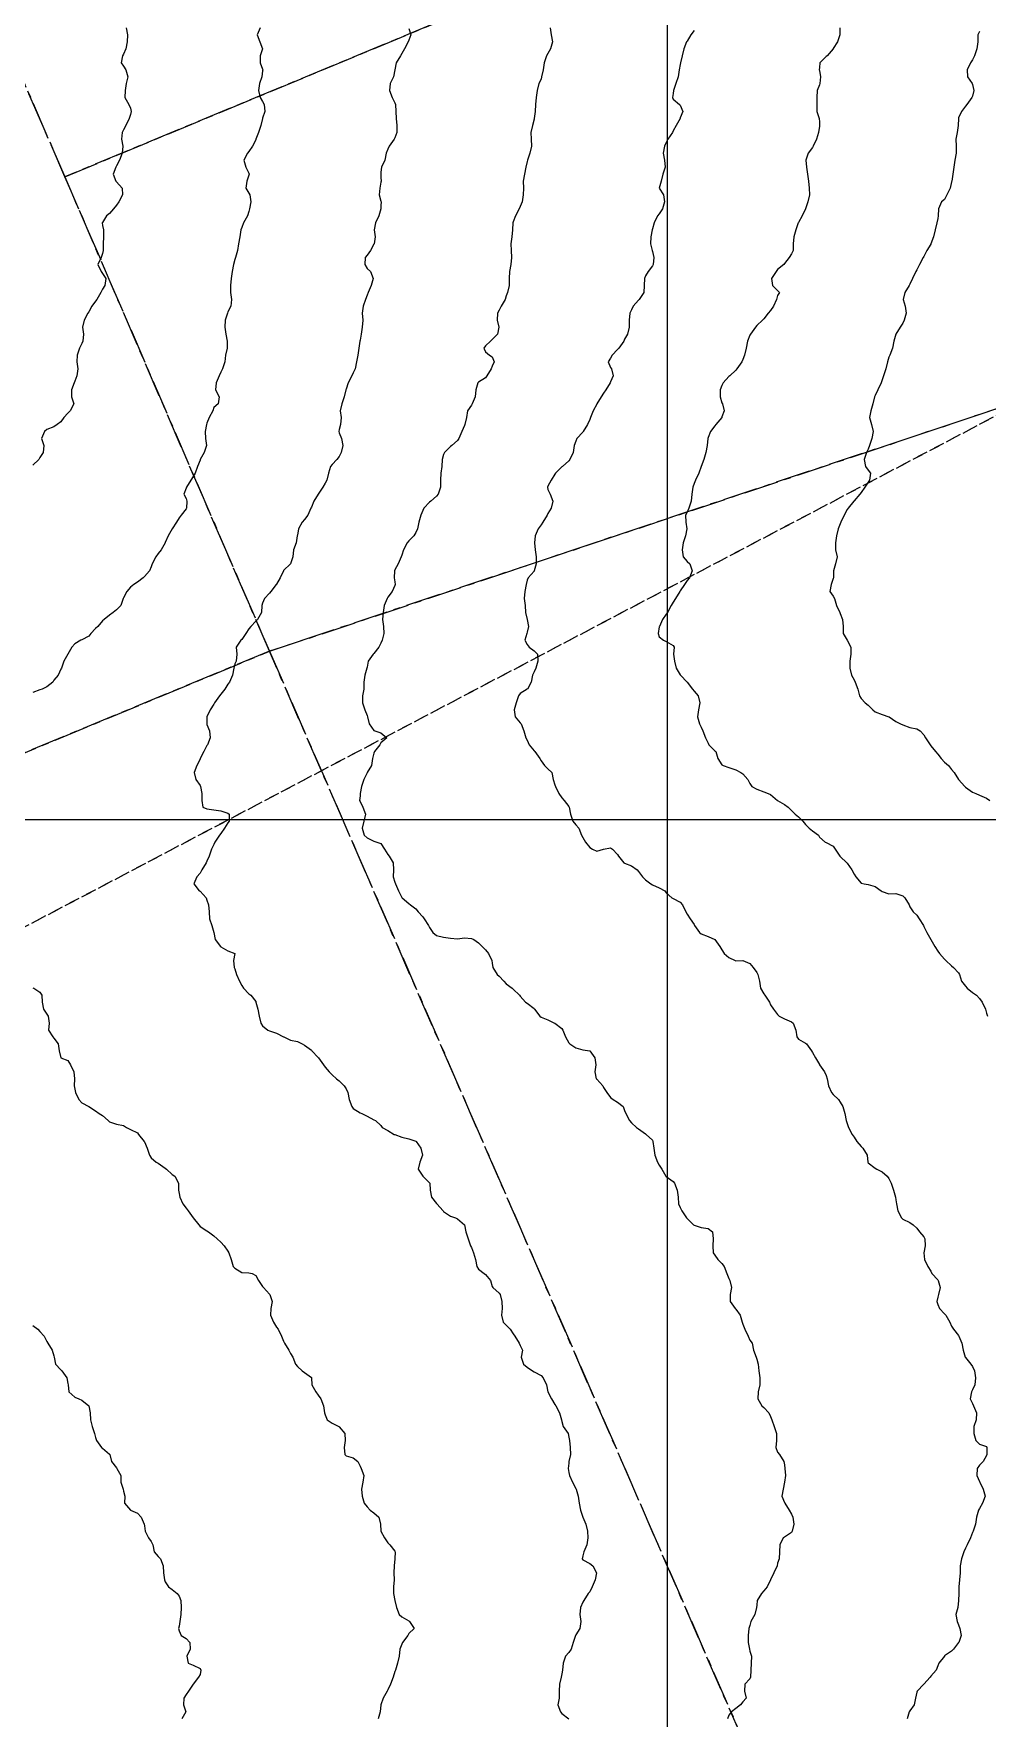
# Model space of a CAD drawing. Header units: centimetres. Extents: x 0 to 642158, y -847 to 649707.
# Drawn here: x 617521.3 to 617589.8, y 621122.8 to 621243.8 of the extents above; entities that cross this region are included whole.
import ezdxf

# ---------------------------------------------------------------- set-up
doc = ezdxf.new("R2010")
doc.units = ezdxf.units.CM
doc.header["$MEASUREMENT"] = 0
doc.linetypes.add('CENTERX2', pattern=[4, 2.5, -0.5, 0.5, -0.5])
doc.linetypes.add('JIS_02_0.7', pattern=[1.35, 0.75, -0.6])
for name, color, linetype, lineweight in [('MEV_grille', 254, 'Continuous', 9), ('WAL_parcellaire agricole', 7, 'JIS_02_0.7', 25), ('WAL_topographie 0.5', 253, 'Continuous', 20)]:
    doc.layers.add(name, color=color, linetype=linetype, lineweight=lineweight)
doc.layers.add('SPW_parcellaire cadastral', color=7, linetype='CENTERX2', lineweight=25, true_color=0xff0542)

# ---------------------------------------------------------------- blocks, each defined once
blk = doc.blocks.new('*U114')
at = {"layer": 'MEV_grille', "transparency": 33554687}
blk.add_lwpolyline([(-1338.46, 0), (1338.46, 0)], dxfattribs=at)
blk = doc.blocks.new('*U115')
at = {"layer": 'MEV_grille', "color": 0, "linetype": 'ByBlock', "lineweight": -2, "transparency": 16777216}
blk.add_blockref('*U114', (0, -1200), dxfattribs=at)
blk = doc.blocks.new('*U112')
at = {"layer": 'MEV_grille', "transparency": 33554687}
blk.add_lwpolyline([(0, 1825.48), (0, -1825.48)], dxfattribs=at)
blk = doc.blocks.new('*U113')
at = {"layer": 'MEV_grille', "color": 0, "linetype": 'ByBlock', "lineweight": -2, "transparency": 16777216}
blk.add_blockref('*U112', (2200, 0), dxfattribs=at)

msp = doc.modelspace()

# ---------------------------------------------------------------- linework, layer by layer
at = {"layer": 'SPW_parcellaire cadastral'}
for points in [[(617523.54, 621233.55), (617500.63, 621286.55), (617653.06, 621358.49), (617709.08, 621310.51), (617523.54, 621233.55)], [(617538.24, 621199.46), (617523.54, 621233.55), (617709.08, 621310.51), (617738.73, 621285.37), (617704.99, 621267.71), (617658.47, 621243.39), (617592.2, 621217.46), (617538.24, 621199.46)], [(617538.24, 621199.46), (617515.45, 621190.01), (617480.31, 621276.78), (617500.63, 621286.55), (617523.54, 621233.55), (617538.24, 621199.46)], [(617538.24, 621199.46), (617592.2, 621217.46), (617645.68, 621116.6), (617635.58, 621112.98), (617621.52, 621109.89), (617595.42, 621102.28), (617581.84, 621099.22), (617538.24, 621199.46)], [(617538.24, 621199.46), (617581.84, 621099.22), (617549.44, 621091.19), (617513.09, 621090.2), (617490.74, 621161.54), (617488.6, 621168.33), (617485.61, 621177.59), (617515.45, 621190.01), (617538.24, 621199.46)]]:
    msp.add_lwpolyline(points, dxfattribs=at)
at = {"layer": 'WAL_parcellaire agricole'}
for points in [[(617452.7, 621276.19), (617459.95, 621280.19), (617462.44, 621283.07), (617467.69, 621283.94), (617481.82, 621292.61), (617621.69, 621350.58), (617672.81, 621373.97), (617679.51, 621377.97), (617686.81, 621384.97), (617708.81, 621366.47), (617770.15, 621309.64), (617747.48, 621299.31), (617700.15, 621274.14), (617499.67, 621168.61), (617489.61, 621165.19), (617452.7, 621276.19)], [(617401.19, 621144.22), (617484.5, 621163.45), (617489.61, 621165.19), (617499.67, 621168.61), (617700.15, 621274.14), (617747.48, 621299.31), (617770.15, 621309.64), (617798.65, 621284.58), (617778.5, 621257.15), (617754.17, 621217.65), (617748.34, 621190.42), (617726.93, 621177.46), (617718.28, 621173.25), (617721.4, 621168.04)]]:
    msp.add_lwpolyline(points, dxfattribs=at)
at = {"layer": 'WAL_topographie 0.5'}
for points in [[(617537.56, 621244.25), (617537.35, 621243.75), (617537.54, 621243.25), (617537.74, 621242.75), (617537.57, 621242.25), (617537.58, 621241.75), (617537.75, 621241.28), (617537.76, 621241.25), (617537.75, 621241.18), (617537.69, 621240.75), (617537.53, 621240.25), (617537.46, 621239.75), (617537.58, 621239.25), (617537.75, 621238.97), (617537.87, 621238.75), (617537.9, 621238.25), (617537.75, 621237.78), (617537.74, 621237.75), (617537.61, 621237.25), (617537.46, 621236.75), (617537.26, 621236.25), (617537.25, 621236.22), (617537.03, 621235.75), (617536.75, 621235.37), (617536.65, 621235.25), (617536.41, 621234.75), (617536.54, 621234.25), (617536.75, 621233.82), (617536.78, 621233.75), (617536.75, 621233.67), (617536.62, 621233.25), (617536.55, 621232.75), (617536.75, 621232.38), (617536.82, 621232.25), (617536.9, 621231.75), (617536.81, 621231.25), (617536.75, 621231.07), (617536.65, 621230.75), (617536.38, 621230.25), (617536.25, 621229.91), (617536.18, 621229.75), (617536.1, 621229.25), (617536.02, 621228.75), (617535.94, 621228.25), (617535.79, 621227.75), (617535.75, 621227.61), (617535.65, 621227.25), (617535.57, 621226.75), (617535.48, 621226.25), (617535.44, 621225.75), (617535.45, 621225.25), (617535.52, 621224.75), (617535.47, 621224.25), (617535.25, 621223.85), (617535.22, 621223.75), (617535.06, 621223.25), (617535.04, 621222.75), (617535.11, 621222.25), (617535.2, 621221.75), (617535.2, 621221.25), (617535.08, 621220.75), (617535.04, 621220.25), (617534.86, 621219.75), (617534.75, 621219.53), (617534.63, 621219.25), (617534.42, 621218.75), (617534.37, 621218.25), (617534.63, 621217.75), (617534.55, 621217.25), (617534.25, 621216.98), (617534.16, 621216.75), (617533.91, 621216.25), (617533.75, 621215.85), (617533.71, 621215.75), (617533.61, 621215.25), (617533.64, 621214.75), (617533.72, 621214.25), (617533.56, 621213.75), (617533.27, 621213.25), (617533.25, 621213.19), (617533.06, 621212.75), (617532.89, 621212.25), (617532.75, 621212.01), (617532.6, 621211.75), (617532.27, 621211.25), (617532.25, 621211.18), (617532.09, 621210.75), (617532.25, 621210.45), (617532.31, 621210.25), (617532.29, 621209.75), (617532.25, 621209.69), (617531.9, 621209.25), (617531.75, 621209.06), (617531.56, 621208.75), (617531.25, 621208.25), (617531.25, 621208.25), (617530.95, 621207.75), (617530.75, 621207.28), (617530.74, 621207.25), (617530.45, 621206.75), (617530.25, 621206.5), (617530.07, 621206.25), (617529.81, 621205.75), (617529.75, 621205.54), (617529.61, 621205.25), (617529.25, 621204.83), (617529.17, 621204.75), (617528.75, 621204.43), (617528.5, 621204.25), (617528.25, 621204.08), (617527.99, 621203.75), (617527.75, 621203.3), (617527.73, 621203.25), (617527.55, 621202.75), (617527.25, 621202.44), (617527.01, 621202.25), (617526.75, 621202.06), (617526.37, 621201.75), (617526.25, 621201.65), (617525.91, 621201.25), (617525.75, 621201.09), (617525.41, 621200.75), (617525.25, 621200.56), (617524.75, 621200.28), (617524.69, 621200.25), (617524.25, 621199.99), (617524.04, 621199.75), (617523.75, 621199.25), (617523.75, 621199.25), (617523.46, 621198.75), (617523.3, 621198.25), (617523.25, 621198.17), (617523.05, 621197.75), (617522.75, 621197.38), (617522.67, 621197.25), (617522.25, 621196.91), (617521.9, 621196.75), (617521.75, 621196.69), (617521.25, 621196.51)], [(617527.95, 621244.25), (617528.03, 621243.75), (617528.02, 621243.25), (617527.93, 621242.75), (617527.75, 621242.37), (617527.68, 621242.25), (617527.59, 621241.75), (617527.75, 621241.5), (617527.93, 621241.25), (617528.06, 621240.75), (617527.94, 621240.25), (617527.87, 621239.75), (617527.84, 621239.25), (617528.13, 621238.75), (617528.25, 621238.48), (617528.31, 621238.25), (617528.25, 621238.03), (617528.17, 621237.75), (617527.92, 621237.25), (617527.75, 621236.93), (617527.65, 621236.75), (617527.61, 621236.25), (617527.7, 621235.75), (617527.65, 621235.25), (617527.46, 621234.75), (617527.25, 621234.35), (617527.2, 621234.25), (617527, 621233.75), (617527.2, 621233.25), (617527.25, 621233.2), (617527.66, 621232.75), (617527.67, 621232.25), (617527.42, 621231.75), (617527.25, 621231.52), (617527.04, 621231.25), (617526.75, 621230.92), (617526.54, 621230.75), (617526.25, 621230.28), (617526.23, 621230.25), (617526.25, 621230.05), (617526.31, 621229.75), (617526.32, 621229.25), (617526.28, 621228.75), (617526.29, 621228.25), (617526.25, 621228.05), (617526.15, 621227.75), (617525.91, 621227.25), (617526.14, 621226.75), (617526.25, 621226.6), (617526.49, 621226.25), (617526.4, 621225.75), (617526.25, 621225.49), (617526.12, 621225.25), (617525.83, 621224.75), (617525.75, 621224.61), (617525.48, 621224.25), (617525.25, 621223.85), (617525.2, 621223.75), (617524.92, 621223.25), (617524.8, 621222.75), (617524.88, 621222.25), (617524.82, 621221.75), (617524.75, 621221.57), (617524.59, 621221.25), (617524.43, 621220.75), (617524.41, 621220.25), (617524.47, 621219.75), (617524.39, 621219.25), (617524.25, 621218.88), (617524.21, 621218.75), (617524.01, 621218.25), (617524.02, 621217.75), (617524.19, 621217.25), (617523.91, 621216.75), (617523.75, 621216.58), (617523.47, 621216.25), (617523.25, 621215.96), (617522.98, 621215.75), (617522.75, 621215.58), (617522.25, 621215.41), (617522.08, 621215.25), (617521.86, 621214.75), (617522.04, 621214.25), (617521.99, 621213.75), (617521.75, 621213.38), (617521.67, 621213.25), (617521.25, 621212.83)], [(617548.25, 621244.21), (617548.39, 621243.75), (617548.25, 621243.38), (617548.21, 621243.25), (617547.94, 621242.75), (617547.75, 621242.41), (617547.65, 621242.25), (617547.34, 621241.75), (617547.25, 621241.25), (617547.25, 621241.25), (617547.14, 621240.75), (617546.91, 621240.25), (617546.87, 621239.75), (617547.06, 621239.25), (617547.25, 621238.86), (617547.29, 621238.75), (617547.33, 621238.25), (617547.34, 621237.75), (617547.39, 621237.25), (617547.39, 621236.75), (617547.25, 621236.36), (617547.21, 621236.25), (617546.84, 621235.75), (617546.75, 621235.53), (617546.63, 621235.25), (617546.52, 621234.75), (617546.29, 621234.25), (617546.25, 621233.88), (617546.24, 621233.75), (617546.25, 621233.5), (617546.26, 621233.25), (617546.25, 621233.18), (617546.18, 621232.75), (617546.13, 621232.25), (617546.25, 621231.81), (617546.26, 621231.75), (617546.25, 621231.5), (617546.24, 621231.25), (617546.09, 621230.75), (617545.87, 621230.25), (617545.76, 621229.75), (617545.84, 621229.25), (617545.77, 621228.75), (617545.75, 621228.72), (617545.49, 621228.25), (617545.25, 621227.93), (617545.12, 621227.75), (617545.08, 621227.25), (617545.25, 621226.97), (617545.51, 621226.75), (617545.7, 621226.25), (617545.54, 621225.75), (617545.34, 621225.25), (617545.25, 621225.06), (617545.14, 621224.75), (617544.97, 621224.25), (617544.89, 621223.75), (617544.95, 621223.25), (617544.91, 621222.75), (617544.83, 621222.25), (617544.75, 621221.81), (617544.74, 621221.75), (617544.67, 621221.25), (617544.59, 621220.75), (617544.49, 621220.25), (617544.39, 621219.75), (617544.25, 621219.48), (617544.15, 621219.25), (617543.9, 621218.75), (617543.75, 621218.3), (617543.73, 621218.25), (617543.6, 621217.75), (617543.44, 621217.25), (617543.33, 621216.75), (617543.38, 621216.25), (617543.34, 621215.75), (617543.25, 621215.39), (617543.22, 621215.25), (617543.25, 621215.17), (617543.41, 621214.75), (617543.52, 621214.25), (617543.39, 621213.75), (617543.25, 621213.45), (617543.08, 621213.25), (617542.75, 621212.89), (617542.63, 621212.75), (617542.49, 621212.25), (617542.37, 621211.75), (617542.25, 621211.55), (617542.08, 621211.25), (617541.75, 621210.75), (617541.75, 621210.75), (617541.43, 621210.25), (617541.25, 621209.82), (617541.22, 621209.75), (617541, 621209.25), (617540.75, 621208.94), (617540.6, 621208.75), (617540.33, 621208.25), (617540.25, 621207.81), (617540.23, 621207.75), (617540.15, 621207.25), (617539.97, 621206.75), (617539.92, 621206.25), (617539.76, 621205.75), (617539.75, 621205.74), (617539.25, 621205.27), (617539.24, 621205.25), (617539, 621204.75), (617538.75, 621204.28), (617538.73, 621204.25), (617538.34, 621203.75), (617538.25, 621203.63), (617537.89, 621203.25), (617537.75, 621202.91), (617537.69, 621202.75), (617537.66, 621202.25), (617537.37, 621201.75), (617537.25, 621201.63), (617536.89, 621201.25), (617536.75, 621201.07), (617536.54, 621200.75), (617536.25, 621200.32), (617536.18, 621200.25), (617535.84, 621199.75), (617535.89, 621199.25), (617535.84, 621198.75), (617535.75, 621198.57), (617535.67, 621198.25), (617535.59, 621197.75), (617535.38, 621197.25), (617535.25, 621197.09), (617535.04, 621196.75), (617534.75, 621196.37), (617534.66, 621196.25), (617534.3, 621195.75), (617534.25, 621195.66), (617533.97, 621195.25), (617533.75, 621194.75), (617533.75, 621194.75), (617533.74, 621194.25), (617533.75, 621194.21), (617533.93, 621193.75), (617533.98, 621193.25), (617533.79, 621192.75), (617533.75, 621192.7), (617533.52, 621192.25), (617533.26, 621191.75), (617533.25, 621191.72), (617533.02, 621191.25), (617532.82, 621190.75), (617532.95, 621190.25), (617533.25, 621189.83), (617533.28, 621189.75), (617533.38, 621189.25), (617533.38, 621188.75), (617533.45, 621188.25), (617533.75, 621188.13), (617534.25, 621188.07), (617534.75, 621188.01), (617535.25, 621187.83), (617535.35, 621187.75), (617535.35, 621187.25), (617535.25, 621187.13), (617535, 621186.75), (617534.75, 621186.37), (617534.65, 621186.25), (617534.31, 621185.75), (617534.25, 621185.58), (617534.07, 621185.25), (617533.91, 621184.75), (617533.75, 621184.37), (617533.7, 621184.25), (617533.39, 621183.75), (617533.25, 621183.53), (617533.02, 621183.25), (617532.8, 621182.75), (617533.19, 621182.25), (617533.25, 621182.22), (617533.69, 621181.75), (617533.75, 621181.58), (617533.86, 621181.25), (617533.91, 621180.75), (617533.92, 621180.25), (617534.1, 621179.75), (617534.25, 621179.25), (617534.25, 621179.25), (617534.33, 621178.75), (617534.72, 621178.25), (617534.75, 621178.22), (617535.25, 621177.95), (617535.75, 621177.75), (617535.75, 621177.75), (617535.75, 621177.75), (617535.65, 621177.25), (617535.71, 621176.75), (617535.75, 621176.65), (617535.88, 621176.25), (617536.08, 621175.75), (617536.25, 621175.44), (617536.38, 621175.25), (617536.75, 621174.85), (617536.9, 621174.75), (617537.25, 621174.29), (617537.26, 621174.25), (617537.41, 621173.75), (617537.49, 621173.25), (617537.61, 621172.75), (617537.75, 621172.56), (617538.13, 621172.25), (617538.25, 621172.19), (617538.75, 621172.02), (617539.25, 621171.76), (617539.28, 621171.75), (617539.75, 621171.52), (617540.25, 621171.43), (617540.6, 621171.25), (617540.75, 621171.16), (617541.25, 621170.79), (617541.29, 621170.75), (617541.75, 621170.27), (617541.77, 621170.25), (617542.12, 621169.75), (617542.25, 621169.58), (617542.53, 621169.25), (617542.75, 621169.02), (617543.06, 621168.75), (617543.25, 621168.59), (617543.6, 621168.25), (617543.75, 621168.02), (617543.87, 621167.75), (617543.97, 621167.25), (617544.15, 621166.75), (617544.25, 621166.62), (617544.75, 621166.3), (617544.87, 621166.25), (617545.25, 621166.06), (617545.75, 621165.8), (617545.86, 621165.75), (617546.25, 621165.4), (617546.34, 621165.25), (617546.75, 621165.02), (617547.19, 621164.75), (617547.25, 621164.73), (617547.75, 621164.54), (617548.25, 621164.43), (617548.75, 621164.27), (617548.77, 621164.25), (617549.11, 621163.75), (617549.23, 621163.25), (617549.04, 621162.75), (617548.92, 621162.25), (617549.25, 621161.75), (617549.25, 621161.75), (617549.75, 621161.28), (617549.77, 621161.25), (617549.79, 621160.75), (617549.88, 621160.25), (617550.25, 621159.78), (617550.27, 621159.75), (617550.71, 621159.25), (617550.75, 621159.21), (617551.25, 621158.88), (617551.61, 621158.75), (617551.75, 621158.69), (617552.25, 621158.25), (617552.25, 621158.25), (617552.36, 621157.75), (617552.51, 621157.25), (617552.69, 621156.75), (617552.75, 621156.62), (617552.9, 621156.25), (617553.05, 621155.75), (617553.14, 621155.25), (617553.25, 621155.07), (617553.67, 621154.75), (617553.75, 621154.69), (617554.13, 621154.25), (617554.25, 621153.83), (617554.28, 621153.75), (617554.75, 621153.34), (617554.81, 621153.25), (617554.94, 621152.75), (617554.95, 621152.25), (617554.92, 621151.75), (617555.04, 621151.25), (617555.25, 621151.04), (617555.54, 621150.75), (617555.75, 621150.42), (617555.87, 621150.25), (617556.19, 621149.75), (617556.25, 621149.58), (617556.43, 621149.25), (617556.33, 621148.75), (617556.49, 621148.25), (617556.75, 621148.02), (617557.15, 621147.75), (617557.25, 621147.69), (617557.75, 621147.42), (617557.91, 621147.25), (617558.15, 621146.75), (617558.25, 621146.25), (617558.25, 621146.25), (617558.51, 621145.75), (617558.75, 621145.35), (617558.81, 621145.25), (617559.08, 621144.75), (617559.23, 621144.25), (617559.25, 621144.12), (617559.34, 621143.75), (617559.69, 621143.25), (617559.75, 621143), (617559.79, 621142.75), (617559.84, 621142.25), (617559.86, 621141.75), (617559.76, 621141.25), (617559.75, 621141.12), (617559.71, 621140.75), (617559.75, 621140.45), (617559.79, 621140.25), (617560.01, 621139.75), (617560.25, 621139.31), (617560.28, 621139.25), (617560.43, 621138.75), (617560.48, 621138.25), (617560.58, 621137.75), (617560.75, 621137.25), (617560.75, 621137.25), (617560.96, 621136.75), (617561.1, 621136.25), (617561.12, 621135.75), (617561.05, 621135.25), (617560.82, 621134.75), (617560.75, 621134.46), (617560.7, 621134.25), (617560.75, 621134.18), (617561.25, 621133.92), (617561.47, 621133.75), (617561.74, 621133.25), (617561.65, 621132.75), (617561.42, 621132.25), (617561.25, 621131.89), (617561.13, 621131.75), (617560.82, 621131.25), (617560.75, 621131.13), (617560.59, 621130.75), (617560.54, 621130.25), (617560.62, 621129.75), (617560.54, 621129.25), (617560.25, 621128.78), (617560.24, 621128.75), (617560.07, 621128.25), (617559.92, 621127.75), (617559.75, 621127.52), (617559.52, 621127.25), (617559.35, 621126.75), (617559.29, 621126.25), (617559.25, 621125.98), (617559.2, 621125.75), (617559.08, 621125.25), (617559.06, 621124.75), (617559.06, 621124.25), (617558.97, 621123.75), (617559.14, 621123.25), (617559.25, 621123.14), (617559.75, 621122.75)], [(617558.4, 621244.25), (617558.49, 621243.75), (617558.58, 621243.25), (617558.44, 621242.75), (617558.25, 621242.41), (617558.15, 621242.25), (617557.98, 621241.75), (617557.9, 621241.25), (617557.79, 621240.75), (617557.75, 621240.57), (617557.6, 621240.25), (617557.48, 621239.75), (617557.4, 621239.25), (617557.35, 621238.75), (617557.33, 621238.25), (617557.26, 621237.75), (617557.25, 621237.7), (617557.15, 621237.25), (617557.03, 621236.75), (617557.04, 621236.25), (617557.07, 621235.75), (617556.95, 621235.25), (617556.77, 621234.75), (617556.75, 621234.66), (617556.65, 621234.25), (617556.56, 621233.75), (617556.46, 621233.25), (617556.48, 621232.75), (617556.47, 621232.25), (617556.39, 621231.75), (617556.25, 621231.43), (617556.19, 621231.25), (617555.92, 621230.75), (617555.75, 621230.31), (617555.73, 621230.25), (617555.7, 621229.75), (617555.66, 621229.25), (617555.59, 621228.75), (617555.61, 621228.25), (617555.64, 621227.75), (617555.59, 621227.25), (617555.49, 621226.75), (617555.47, 621226.25), (617555.46, 621225.75), (617555.35, 621225.25), (617555.25, 621225.01), (617555.17, 621224.75), (617554.89, 621224.25), (617554.75, 621223.98), (617554.63, 621223.75), (617554.6, 621223.25), (617554.71, 621222.75), (617554.63, 621222.25), (617554.25, 621221.86), (617554.13, 621221.75), (617553.75, 621221.41), (617553.64, 621221.25), (617553.75, 621220.99), (617554.06, 621220.75), (617554.25, 621220.61), (617554.39, 621220.25), (617554.25, 621219.95), (617554.18, 621219.75), (617553.85, 621219.25), (617553.75, 621219.11), (617553.25, 621218.79), (617553.21, 621218.75), (617553.07, 621218.25), (617553.03, 621217.75), (617552.81, 621217.25), (617552.75, 621217.15), (617552.48, 621216.75), (617552.39, 621216.25), (617552.28, 621215.75), (617552.25, 621215.69), (617552.07, 621215.25), (617551.85, 621214.75), (617551.75, 621214.61), (617551.35, 621214.25), (617551.25, 621214.17), (617550.82, 621213.75), (617550.75, 621213.6), (617550.64, 621213.25), (617550.62, 621212.75), (617550.56, 621212.25), (617550.53, 621211.75), (617550.54, 621211.25), (617550.36, 621210.75), (617550.25, 621210.61), (617549.84, 621210.25), (617549.75, 621210.17), (617549.32, 621209.75), (617549.25, 621209.59), (617549.12, 621209.25), (617548.96, 621208.75), (617548.88, 621208.25), (617548.75, 621208), (617548.61, 621207.75), (617548.25, 621207.41), (617548.14, 621207.25), (617547.86, 621206.75), (617547.75, 621206.38), (617547.7, 621206.25), (617547.49, 621205.75), (617547.25, 621205.31), (617547.22, 621205.25), (617547.2, 621204.75), (617547.25, 621204.45), (617547.28, 621204.25), (617547.25, 621204.19), (617547.06, 621203.75), (617546.75, 621203.34), (617546.7, 621203.25), (617546.47, 621202.75), (617546.4, 621202.25), (617546.37, 621201.75), (617546.43, 621201.25), (617546.46, 621200.75), (617546.33, 621200.25), (617546.25, 621200.04), (617546.1, 621199.75), (617545.75, 621199.3), (617545.69, 621199.25), (617545.33, 621198.75), (617545.25, 621198.32), (617545.24, 621198.25), (617545.1, 621197.75), (617545.03, 621197.25), (617545.01, 621196.75), (617544.93, 621196.25), (617544.93, 621195.75), (617545.1, 621195.25), (617545.25, 621194.85), (617545.29, 621194.75), (617545.4, 621194.25), (617545.75, 621193.77), (617545.81, 621193.75), (617546.25, 621193.6), (617546.68, 621193.25), (617546.25, 621192.88), (617546.16, 621192.75), (617545.78, 621192.25), (617545.75, 621192.15), (617545.64, 621191.75), (617545.56, 621191.25), (617545.27, 621190.75), (617545.25, 621190.72), (617545.01, 621190.25), (617544.85, 621189.75), (617544.76, 621189.25), (617544.75, 621189.08), (617544.72, 621188.75), (617544.75, 621188.67), (617544.94, 621188.25), (617545.14, 621187.75), (617545.03, 621187.25), (617544.9, 621186.75), (617545.05, 621186.25), (617545.25, 621186.06), (617545.75, 621185.83), (617545.96, 621185.75), (617546.25, 621185.64), (617546.51, 621185.25), (617546.75, 621184.85), (617546.83, 621184.75), (617547.12, 621184.25), (617547.15, 621183.75), (617547.13, 621183.25), (617547.25, 621182.88), (617547.3, 621182.75), (617547.51, 621182.25), (617547.75, 621181.78), (617547.77, 621181.75), (617548.25, 621181.33), (617548.37, 621181.25), (617548.75, 621180.95), (617548.93, 621180.75), (617549.25, 621180.38), (617549.36, 621180.25), (617549.66, 621179.75), (617549.75, 621179.61), (617549.97, 621179.25), (617550.25, 621179.05), (617550.75, 621178.91), (617551.25, 621178.84), (617551.75, 621178.81), (617552.25, 621178.87), (617552.75, 621178.83), (617552.92, 621178.75), (617553.25, 621178.52), (617553.52, 621178.25), (617553.75, 621178.02), (617553.98, 621177.75), (617554.22, 621177.25), (617554.25, 621177.05), (617554.3, 621176.75), (617554.59, 621176.25), (617554.75, 621176.12), (617555.08, 621175.75), (617555.25, 621175.56), (617555.67, 621175.25), (617555.75, 621175.19), (617556.21, 621174.75), (617556.25, 621174.69), (617556.64, 621174.25), (617556.75, 621174.19), (617557.25, 621173.79), (617557.29, 621173.75), (617557.66, 621173.25), (617557.75, 621173.18), (617558.25, 621172.98), (617558.72, 621172.75), (617558.75, 621172.73), (617559.25, 621172.37), (617559.32, 621172.25), (617559.52, 621171.75), (617559.75, 621171.34), (617559.81, 621171.25), (617560.25, 621170.96), (617560.75, 621170.82), (617561.25, 621170.75), (617561.25, 621170.75), (617561.61, 621170.25), (617561.69, 621169.75), (617561.62, 621169.25), (617561.71, 621168.75), (617561.75, 621168.71), (617562.18, 621168.25), (617562.25, 621168.12), (617562.48, 621167.75), (617562.75, 621167.4), (617562.93, 621167.25), (617563.25, 621167.07), (617563.65, 621166.75), (617563.75, 621166.47), (617563.84, 621166.25), (617564.11, 621165.75), (617564.25, 621165.57), (617564.6, 621165.25), (617564.75, 621165.16), (617565.25, 621164.78), (617565.3, 621164.75), (617565.75, 621164.33), (617565.78, 621164.25), (617565.85, 621163.75), (617565.93, 621163.25), (617566.12, 621162.75), (617566.25, 621162.53), (617566.43, 621162.25), (617566.73, 621161.75), (617566.75, 621161.72), (617567.25, 621161.36), (617567.35, 621161.25), (617567.54, 621160.75), (617567.6, 621160.25), (617567.62, 621159.75), (617567.75, 621159.49), (617567.86, 621159.25), (617568.21, 621158.75), (617568.25, 621158.7), (617568.71, 621158.25), (617568.75, 621158.23), (617569.25, 621158.06), (617569.75, 621157.99), (617570.07, 621157.75), (617570.12, 621157.25), (617570.09, 621156.75), (617570.13, 621156.25), (617570.25, 621156.06), (617570.46, 621155.75), (617570.75, 621155.47), (617570.92, 621155.25), (617571.11, 621154.75), (617571.25, 621154.39), (617571.31, 621154.25), (617571.43, 621153.75), (617571.35, 621153.25), (617571.33, 621152.75), (617571.71, 621152.25), (617571.75, 621152.2), (617572.05, 621151.75), (617572.2, 621151.25), (617572.25, 621151.12), (617572.4, 621150.75), (617572.64, 621150.25), (617572.75, 621149.97), (617572.91, 621149.75), (617573.01, 621149.25), (617573.2, 621148.75), (617573.25, 621148.6), (617573.36, 621148.25), (617573.41, 621147.75), (617573.47, 621147.25), (617573.47, 621146.75), (617573.35, 621146.25), (617573.34, 621145.75), (617573.62, 621145.25), (617573.75, 621145.13), (617574.13, 621144.75), (617574.25, 621144.48), (617574.33, 621144.25), (617574.51, 621143.75), (617574.68, 621143.25), (617574.67, 621142.75), (617574.63, 621142.25), (617574.75, 621141.92), (617574.89, 621141.75), (617575.2, 621141.25), (617575.25, 621141), (617575.28, 621140.75), (617575.31, 621140.25), (617575.25, 621139.75), (617575.25, 621139.75), (617575.14, 621139.25), (617575.06, 621138.75), (617575.25, 621138.29), (617575.27, 621138.25), (617575.59, 621137.75), (617575.75, 621137.47), (617575.84, 621137.25), (617575.92, 621136.75), (617575.8, 621136.25), (617575.75, 621136.14), (617575.25, 621135.82), (617575.15, 621135.75), (617574.9, 621135.25), (617574.89, 621134.75), (617574.87, 621134.25), (617574.75, 621133.95), (617574.71, 621133.75), (617574.48, 621133.25), (617574.25, 621132.75), (617574.25, 621132.75), (617574, 621132.25), (617573.75, 621131.96), (617573.58, 621131.75), (617573.29, 621131.25), (617573.25, 621130.92), (617573.23, 621130.75), (617573.12, 621130.25), (617572.83, 621129.75), (617572.75, 621129.46), (617572.69, 621129.25), (617572.64, 621128.75), (617572.63, 621128.25), (617572.72, 621127.75), (617572.75, 621127.62), (617572.88, 621127.25), (617572.84, 621126.75), (617572.82, 621126.25), (617572.79, 621125.75), (617572.75, 621125.63), (617572.39, 621125.25), (617572.38, 621124.75), (617572.48, 621124.25), (617572.25, 621123.98), (617572.09, 621123.75), (617571.75, 621123.49), (617571.43, 621123.25), (617571.25, 621123.02), (617571.14, 621122.75)], [(617579.22, 621244.25), (617579.23, 621243.75), (617579.05, 621243.25), (617578.75, 621242.77), (617578.74, 621242.75), (617578.31, 621242.25), (617578.25, 621242.19), (617577.78, 621241.75), (617577.75, 621241.42), (617577.74, 621241.25), (617577.75, 621241.19), (617577.84, 621240.75), (617577.78, 621240.25), (617577.75, 621240.17), (617577.6, 621239.75), (617577.57, 621239.25), (617577.56, 621238.75), (617577.57, 621238.25), (617577.73, 621237.75), (617577.75, 621237.5), (617577.76, 621237.25), (617577.75, 621237.19), (617577.69, 621236.75), (617577.55, 621236.25), (617577.3, 621235.75), (617577.25, 621235.66), (617576.94, 621235.25), (617576.77, 621234.75), (617576.82, 621234.25), (617576.9, 621233.75), (617576.97, 621233.25), (617577.02, 621232.75), (617577.03, 621232.25), (617576.93, 621231.75), (617576.75, 621231.25), (617576.75, 621231.25), (617576.52, 621230.75), (617576.25, 621230.28), (617576.23, 621230.25), (617576.05, 621229.75), (617575.92, 621229.25), (617575.87, 621228.75), (617575.87, 621228.25), (617575.75, 621228.03), (617575.59, 621227.75), (617575.25, 621227.32), (617575.2, 621227.25), (617574.75, 621226.9), (617574.64, 621226.75), (617574.3, 621226.25), (617574.38, 621225.75), (617574.75, 621225.38), (617574.89, 621225.25), (617574.75, 621225.02), (617574.68, 621224.75), (617574.45, 621224.25), (617574.25, 621223.94), (617574.07, 621223.75), (617573.75, 621223.36), (617573.66, 621223.25), (617573.25, 621222.87), (617573.17, 621222.75), (617572.79, 621222.25), (617572.75, 621222.17), (617572.59, 621221.75), (617572.5, 621221.25), (617572.38, 621220.75), (617572.25, 621220.42), (617572.17, 621220.25), (617571.82, 621219.75), (617571.75, 621219.66), (617571.31, 621219.25), (617571.25, 621219.2), (617570.84, 621218.75), (617570.75, 621218.57), (617570.63, 621218.25), (617570.63, 621217.75), (617570.75, 621217.32), (617570.8, 621217.25), (617570.92, 621216.75), (617570.75, 621216.3), (617570.73, 621216.25), (617570.32, 621215.75), (617570.25, 621215.66), (617569.92, 621215.25), (617569.75, 621214.83), (617569.73, 621214.75), (617569.68, 621214.25), (617569.59, 621213.75), (617569.45, 621213.25), (617569.25, 621212.75), (617569.25, 621212.75), (617569.08, 621212.25), (617568.86, 621211.75), (617568.75, 621211.51), (617568.65, 621211.25), (617568.58, 621210.75), (617568.54, 621210.25), (617568.38, 621209.75), (617568.25, 621209.45), (617568.14, 621209.25), (617568.16, 621208.75), (617568.22, 621208.25), (617568.13, 621207.75), (617567.97, 621207.25), (617567.89, 621206.75), (617567.96, 621206.25), (617568.25, 621205.92), (617568.44, 621205.75), (617568.62, 621205.25), (617568.41, 621204.75), (617568.25, 621204.54), (617568.05, 621204.25), (617567.75, 621203.8), (617567.72, 621203.75), (617567.41, 621203.25), (617567.25, 621202.98), (617567.1, 621202.75), (617566.83, 621202.25), (617566.75, 621202.14), (617566.49, 621201.75), (617566.26, 621201.25), (617566.25, 621201.21), (617566.16, 621200.75), (617566.25, 621200.5), (617566.56, 621200.25), (617566.75, 621200.16), (617567.25, 621199.88), (617567.31, 621199.75), (617567.27, 621199.25), (617567.34, 621198.75), (617567.46, 621198.25), (617567.75, 621197.77), (617567.77, 621197.75), (617568.25, 621197.25), (617568.25, 621197.25), (617568.64, 621196.75), (617568.75, 621196.6), (617569.03, 621196.25), (617569.17, 621195.75), (617569.07, 621195.25), (617569, 621194.75), (617569.13, 621194.25), (617569.25, 621194.02), (617569.37, 621193.75), (617569.58, 621193.25), (617569.75, 621192.86), (617569.81, 621192.75), (617570.25, 621192.31), (617570.31, 621192.25), (617570.46, 621191.75), (617570.75, 621191.31), (617570.84, 621191.25), (617571.25, 621191.1), (617571.75, 621190.95), (617572.11, 621190.75), (617572.25, 621190.65), (617572.6, 621190.25), (617572.75, 621189.96), (617572.9, 621189.75), (617573.25, 621189.56), (617573.75, 621189.36), (617574.07, 621189.25), (617574.25, 621189.16), (617574.73, 621188.75), (617574.75, 621188.73), (617575.25, 621188.45), (617575.5, 621188.25), (617575.75, 621188.02), (617576.02, 621187.75), (617576.25, 621187.57), (617576.56, 621187.25), (617576.75, 621187.01), (617577.02, 621186.75), (617577.25, 621186.57), (617577.68, 621186.25), (617577.75, 621186.11), (617578.17, 621185.75), (617578.25, 621185.72), (617578.75, 621185.47), (617578.89, 621185.25), (617579.22, 621184.75), (617579.25, 621184.72), (617579.73, 621184.25), (617579.75, 621184.23), (617580.09, 621183.75), (617580.25, 621183.45), (617580.36, 621183.25), (617580.75, 621182.81), (617580.97, 621182.75), (617581.25, 621182.7), (617581.75, 621182.57), (617582.19, 621182.25), (617582.25, 621182.21), (617582.75, 621182.04), (617583.25, 621182.07), (617583.75, 621181.89), (617583.9, 621181.75), (617584.19, 621181.25), (617584.25, 621181.1), (617584.48, 621180.75), (617584.75, 621180.51), (617584.93, 621180.25), (617585.22, 621179.75), (617585.25, 621179.68), (617585.46, 621179.25), (617585.75, 621178.75), (617585.75, 621178.75), (617586.04, 621178.25), (617586.25, 621177.91), (617586.37, 621177.75), (617586.75, 621177.34), (617586.83, 621177.25), (617587.25, 621176.86), (617587.39, 621176.75), (617587.75, 621176.36), (617587.82, 621176.25), (617587.97, 621175.75), (617588.25, 621175.39), (617588.37, 621175.25), (617588.75, 621174.94), (617589.03, 621174.75), (617589.25, 621174.52), (617589.44, 621174.25), (617589.68, 621173.75), (617589.75, 621173.47), (617589.83, 621173.25)], [(617568.75, 621244.08), (617568.52, 621243.75), (617568.25, 621243.31), (617568.21, 621243.25), (617568, 621242.75), (617567.9, 621242.25), (617567.78, 621241.75), (617567.75, 621241.62), (617567.67, 621241.25), (617567.6, 621240.75), (617567.44, 621240.25), (617567.28, 621239.75), (617567.25, 621239.55), (617567.19, 621239.25), (617567.25, 621239.14), (617567.71, 621238.75), (617567.75, 621238.71), (617567.93, 621238.25), (617567.75, 621237.79), (617567.74, 621237.75), (617567.45, 621237.25), (617567.25, 621236.87), (617567.19, 621236.75), (617566.87, 621236.25), (617566.75, 621236.03), (617566.63, 621235.75), (617566.53, 621235.25), (617566.63, 621234.75), (617566.67, 621234.25), (617566.51, 621233.75), (617566.38, 621233.25), (617566.25, 621232.75), (617566.54, 621232.25), (617566.63, 621231.75), (617566.48, 621231.25), (617566.25, 621230.9), (617566.13, 621230.75), (617565.88, 621230.25), (617565.75, 621229.82), (617565.73, 621229.75), (617565.63, 621229.25), (617565.62, 621228.75), (617565.74, 621228.25), (617565.75, 621228.19), (617565.85, 621227.75), (617565.81, 621227.25), (617565.75, 621227.15), (617565.46, 621226.75), (617565.25, 621226.45), (617565.19, 621226.25), (617565.17, 621225.75), (617565.14, 621225.25), (617564.8, 621224.75), (617564.75, 621224.69), (617564.36, 621224.25), (617564.25, 621224), (617564.13, 621223.75), (617564.09, 621223.25), (617564.08, 621222.75), (617563.96, 621222.25), (617563.75, 621221.88), (617563.69, 621221.75), (617563.33, 621221.25), (617563.25, 621221.15), (617562.87, 621220.75), (617562.75, 621220.52), (617562.57, 621220.25), (617562.75, 621219.85), (617562.81, 621219.75), (617562.94, 621219.25), (617562.75, 621218.83), (617562.71, 621218.75), (617562.41, 621218.25), (617562.25, 621218), (617562.08, 621217.75), (617561.76, 621217.25), (617561.75, 621217.23), (617561.49, 621216.75), (617561.3, 621216.25), (617561.25, 621216.12), (617561.08, 621215.75), (617560.77, 621215.25), (617560.75, 621215.2), (617560.33, 621214.75), (617560.25, 621214.57), (617560.14, 621214.25), (617560.07, 621213.75), (617559.83, 621213.25), (617559.75, 621213.14), (617559.29, 621212.75), (617559.25, 621212.72), (617558.8, 621212.25), (617558.75, 621212.18), (617558.47, 621211.75), (617558.25, 621211.32), (617558.22, 621211.25), (617558.25, 621211.08), (617558.41, 621210.75), (617558.6, 621210.25), (617558.49, 621209.75), (617558.25, 621209.36), (617558.19, 621209.25), (617557.87, 621208.75), (617557.75, 621208.54), (617557.54, 621208.25), (617557.34, 621207.75), (617557.28, 621207.25), (617557.34, 621206.75), (617557.41, 621206.25), (617557.41, 621205.75), (617557.26, 621205.25), (617557.25, 621205.23), (617556.82, 621204.75), (617556.75, 621204.57), (617556.68, 621204.25), (617556.59, 621203.75), (617556.54, 621203.25), (617556.6, 621202.75), (617556.64, 621202.25), (617556.75, 621201.75), (617556.75, 621201.75), (617556.86, 621201.25), (617556.75, 621200.84), (617556.72, 621200.75), (617556.58, 621200.25), (617556.75, 621199.95), (617556.9, 621199.75), (617557.25, 621199.49), (617557.49, 621199.25), (617557.52, 621198.75), (617557.37, 621198.25), (617557.25, 621197.98), (617557.15, 621197.75), (617557.04, 621197.25), (617556.78, 621196.75), (617556.75, 621196.73), (617556.25, 621196.43), (617556.14, 621196.25), (617555.97, 621195.75), (617555.83, 621195.25), (617555.89, 621194.75), (617556.25, 621194.33), (617556.33, 621194.25), (617556.52, 621193.75), (617556.66, 621193.25), (617556.75, 621193.08), (617556.91, 621192.75), (617557.25, 621192.31), (617557.31, 621192.25), (617557.67, 621191.75), (617557.75, 621191.6), (617558, 621191.25), (617558.25, 621191.02), (617558.53, 621190.75), (617558.62, 621190.25), (617558.75, 621189.86), (617558.78, 621189.75), (617559.02, 621189.25), (617559.25, 621188.94), (617559.42, 621188.75), (617559.75, 621188.31), (617559.77, 621188.25), (617559.87, 621187.75), (617560.04, 621187.25), (617560.25, 621186.99), (617560.46, 621186.75), (617560.65, 621186.25), (617560.75, 621186.08), (617560.95, 621185.75), (617561.25, 621185.36), (617561.44, 621185.25), (617561.75, 621185.1), (617562.25, 621185.25), (617562.25, 621185.25), (617562.75, 621185.34), (617562.89, 621185.25), (617563.25, 621184.85), (617563.31, 621184.75), (617563.71, 621184.25), (617563.75, 621184.23), (617564.25, 621184.05), (617564.66, 621183.75), (617564.75, 621183.64), (617565.05, 621183.25), (617565.25, 621183.04), (617565.65, 621182.75), (617565.75, 621182.68), (617566.25, 621182.46), (617566.64, 621182.25), (617566.75, 621182.1), (617567.16, 621181.75), (617567.25, 621181.71), (617567.75, 621181.44), (617567.91, 621181.25), (617568.16, 621180.75), (617568.25, 621180.57), (617568.46, 621180.25), (617568.75, 621179.83), (617568.79, 621179.75), (617569.14, 621179.25), (617569.25, 621179.17), (617569.75, 621178.98), (617570.25, 621178.75), (617570.25, 621178.75), (617570.61, 621178.25), (617570.75, 621178.01), (617570.92, 621177.75), (617571.25, 621177.46), (617571.69, 621177.25), (617571.75, 621177.23), (617572.25, 621177.25), (617572.25, 621177.25), (617572.25, 621177.25), (617572.75, 621177.03), (617572.99, 621176.75), (617573.25, 621176.39), (617573.32, 621176.25), (617573.45, 621175.75), (617573.53, 621175.25), (617573.75, 621174.85), (617573.82, 621174.75), (617574.16, 621174.25), (617574.25, 621174.06), (617574.45, 621173.75), (617574.75, 621173.36), (617574.86, 621173.25), (617575.25, 621173.06), (617575.75, 621172.83), (617575.87, 621172.75), (617576.05, 621172.25), (617576.12, 621171.75), (617576.25, 621171.59), (617576.75, 621171.3), (617576.82, 621171.25), (617577.18, 621170.75), (617577.25, 621170.63), (617577.47, 621170.25), (617577.75, 621169.78), (617577.77, 621169.75), (617578.11, 621169.25), (617578.25, 621168.98), (617578.32, 621168.75), (617578.4, 621168.25), (617578.63, 621167.75), (617578.75, 621167.62), (617579.12, 621167.25), (617579.25, 621167.07), (617579.43, 621166.75), (617579.58, 621166.25), (617579.67, 621165.75), (617579.75, 621165.53), (617579.84, 621165.25), (617580.1, 621164.75), (617580.25, 621164.55), (617580.44, 621164.25), (617580.75, 621163.88), (617580.88, 621163.75), (617581.18, 621163.25), (617581.23, 621162.75), (617581.25, 621162.71), (617581.75, 621162.33), (617581.87, 621162.25), (617582.25, 621162.07), (617582.62, 621161.75), (617582.75, 621161.58), (617582.92, 621161.25), (617583.08, 621160.75), (617583.22, 621160.25), (617583.25, 621160.05), (617583.29, 621159.75), (617583.39, 621159.25), (617583.64, 621158.75), (617583.75, 621158.66), (617584.25, 621158.42), (617584.5, 621158.25), (617584.75, 621158), (617584.94, 621157.75), (617585.25, 621157.38), (617585.33, 621157.25), (617585.36, 621156.75), (617585.25, 621156.25), (617585.3, 621155.75), (617585.55, 621155.25), (617585.75, 621154.92), (617585.84, 621154.75), (617586.25, 621154.3), (617586.29, 621154.25), (617586.44, 621153.75), (617586.3, 621153.25), (617586.25, 621153.06), (617586.19, 621152.75), (617586.25, 621152.52), (617586.37, 621152.25), (617586.75, 621151.85), (617586.83, 621151.75), (617587.12, 621151.25), (617587.25, 621150.96), (617587.39, 621150.75), (617587.75, 621150.31), (617587.78, 621150.25), (617587.98, 621149.75), (617588.07, 621149.25), (617588.23, 621148.75), (617588.25, 621148.73), (617588.64, 621148.25), (617588.75, 621148.08), (617588.89, 621147.75), (617588.97, 621147.25), (617588.91, 621146.75), (617588.75, 621146.39), (617588.67, 621146.25), (617588.58, 621145.75), (617588.75, 621145.41), (617588.83, 621145.25), (617589.05, 621144.75), (617589.01, 621144.25), (617588.85, 621143.75), (617588.84, 621143.25), (617588.99, 621142.75), (617589.25, 621142.48), (617589.75, 621142.32), (617589.79, 621142.25), (617589.78, 621141.75), (617589.75, 621141.67), (617589.51, 621141.25), (617589.25, 621140.97), (617589.08, 621140.75), (617589.07, 621140.25), (617589.25, 621139.8), (617589.28, 621139.75), (617589.52, 621139.25), (617589.67, 621138.75), (617589.47, 621138.25), (617589.25, 621137.88), (617589.19, 621137.75), (617589.04, 621137.25), (617588.97, 621136.75), (617588.8, 621136.25), (617588.75, 621136.14), (617588.61, 621135.75), (617588.36, 621135.25), (617588.25, 621135.03), (617588.13, 621134.75), (617587.97, 621134.25), (617587.87, 621133.75), (617587.87, 621133.25), (617587.81, 621132.75), (617587.78, 621132.25), (617587.76, 621131.75), (617587.75, 621131.25), (617587.75, 621131.25), (617587.69, 621130.75), (617587.56, 621130.25), (617587.64, 621129.75), (617587.75, 621129.5), (617587.83, 621129.25), (617587.93, 621128.75), (617587.78, 621128.25), (617587.75, 621128.23), (617587.38, 621127.75), (617587.25, 621127.61), (617586.75, 621127.27), (617586.73, 621127.25), (617586.34, 621126.75), (617586.25, 621126.56), (617586.14, 621126.25), (617585.75, 621125.81), (617585.7, 621125.75), (617585.25, 621125.25), (617585.25, 621125.25), (617584.77, 621124.75), (617584.75, 621124.67), (617584.65, 621124.25), (617584.55, 621123.75), (617584.25, 621123.32), (617584.21, 621123.25), (617584.06, 621122.75)], [(617589.25, 621243.99), (617589.14, 621243.75), (617589.13, 621243.25), (617589.07, 621242.75), (617588.9, 621242.25), (617588.75, 621241.96), (617588.62, 621241.75), (617588.36, 621241.25), (617588.39, 621240.75), (617588.73, 621240.25), (617588.75, 621240.2), (617588.85, 621239.75), (617588.75, 621239.34), (617588.71, 621239.25), (617588.35, 621238.75), (617588.25, 621238.62), (617587.97, 621238.25), (617587.75, 621237.79), (617587.74, 621237.75), (617587.72, 621237.25), (617587.66, 621236.75), (617587.56, 621236.25), (617587.58, 621235.75), (617587.59, 621235.25), (617587.48, 621234.75), (617587.41, 621234.25), (617587.34, 621233.75), (617587.26, 621233.25), (617587.25, 621233.19), (617587.14, 621232.75), (617586.91, 621232.25), (617586.75, 621231.93), (617586.52, 621231.75), (617586.32, 621231.25), (617586.28, 621230.75), (617586.25, 621230.56), (617586.2, 621230.25), (617586.07, 621229.75), (617585.96, 621229.25), (617585.77, 621228.75), (617585.75, 621228.71), (617585.47, 621228.25), (617585.25, 621227.83), (617585.21, 621227.75), (617584.94, 621227.25), (617584.75, 621226.88), (617584.69, 621226.75), (617584.45, 621226.25), (617584.25, 621225.84), (617584.2, 621225.75), (617583.88, 621225.25), (617583.77, 621224.75), (617583.91, 621224.25), (617583.98, 621223.75), (617583.85, 621223.25), (617583.75, 621223.05), (617583.55, 621222.75), (617583.25, 621222.25), (617583.25, 621222.25), (617583.09, 621221.75), (617583, 621221.25), (617582.81, 621220.75), (617582.75, 621220.6), (617582.64, 621220.25), (617582.53, 621219.75), (617582.35, 621219.25), (617582.25, 621218.96), (617582.18, 621218.75), (617581.96, 621218.25), (617581.75, 621217.84), (617581.72, 621217.75), (617581.6, 621217.25), (617581.44, 621216.75), (617581.34, 621216.25), (617581.49, 621215.75), (617581.61, 621215.25), (617581.51, 621214.75), (617581.36, 621214.25), (617581.25, 621213.98), (617581.14, 621213.75), (617580.96, 621213.25), (617581.06, 621212.75), (617581.25, 621212.48), (617581.43, 621212.25), (617581.34, 621211.75), (617581.25, 621211.62), (617581.02, 621211.25), (617580.75, 621210.88), (617580.65, 621210.75), (617580.25, 621210.27), (617580.23, 621210.25), (617579.81, 621209.75), (617579.75, 621209.65), (617579.53, 621209.25), (617579.3, 621208.75), (617579.25, 621208.62), (617579.11, 621208.25), (617578.98, 621207.75), (617578.92, 621207.25), (617578.9, 621206.75), (617579.02, 621206.25), (617578.92, 621205.75), (617578.77, 621205.25), (617578.76, 621204.75), (617578.75, 621204.69), (617578.6, 621204.25), (617578.51, 621203.75), (617578.75, 621203.43), (617578.83, 621203.25), (617578.98, 621202.75), (617579.21, 621202.25), (617579.25, 621202.17), (617579.42, 621201.75), (617579.45, 621201.25), (617579.45, 621200.75), (617579.75, 621200.25), (617579.75, 621200.25), (617580, 621199.75), (617580.02, 621199.25), (617579.94, 621198.75), (617579.93, 621198.25), (617580.05, 621197.75), (617580.25, 621197.41), (617580.32, 621197.25), (617580.52, 621196.75), (617580.64, 621196.25), (617580.75, 621196.08), (617581.04, 621195.75), (617581.25, 621195.58), (617581.58, 621195.25), (617581.75, 621195.11), (617582.25, 621194.93), (617582.75, 621194.76), (617582.77, 621194.75), (617583.25, 621194.42), (617583.57, 621194.25), (617583.75, 621194.17), (617584.25, 621193.99), (617584.75, 621193.89), (617585, 621193.75), (617585.25, 621193.46), (617585.37, 621193.25), (617585.7, 621192.75), (617585.75, 621192.68), (617586.1, 621192.25), (617586.25, 621192.08), (617586.49, 621191.75), (617586.75, 621191.5), (617587.02, 621191.25), (617587.25, 621190.97), (617587.43, 621190.75), (617587.75, 621190.25), (617587.75, 621190.25), (617588.19, 621189.75), (617588.25, 621189.7), (617588.75, 621189.35), (617589, 621189.25), (617589.25, 621189.13), (617589.75, 621188.9), (617589.99, 621188.75)], [(617521.25, 621175.28), (617521.3, 621175.25), (617521.75, 621174.96), (617521.89, 621174.75), (617521.92, 621174.25), (617522.01, 621173.75), (617522.25, 621173.38), (617522.35, 621173.25), (617522.4, 621172.75), (617522.37, 621172.25), (617522.68, 621171.75), (617522.75, 621171.67), (617523.05, 621171.25), (617523.12, 621170.75), (617523.25, 621170.25), (617523.25, 621170.25), (617523.75, 621170.06), (617523.95, 621169.75), (617524.18, 621169.25), (617524.22, 621168.75), (617524.2, 621168.25), (617524.25, 621168), (617524.3, 621167.75), (617524.54, 621167.25), (617524.75, 621167.02), (617525.25, 621166.75), (617525.25, 621166.75), (617525.75, 621166.44), (617526, 621166.25), (617526.25, 621166.1), (617526.64, 621165.75), (617526.75, 621165.65), (617527.25, 621165.49), (617527.75, 621165.4), (617527.96, 621165.25), (617528.25, 621165.11), (617528.75, 621164.85), (617528.84, 621164.75), (617529.23, 621164.25), (617529.25, 621164.22), (617529.45, 621163.75), (617529.63, 621163.25), (617529.75, 621163.06), (617530.11, 621162.75), (617530.25, 621162.68), (617530.75, 621162.33), (617530.85, 621162.25), (617531.25, 621161.86), (617531.45, 621161.75), (617531.7, 621161.25), (617531.71, 621160.75), (617531.75, 621160.5), (617531.8, 621160.25), (617532.01, 621159.75), (617532.25, 621159.45), (617532.41, 621159.25), (617532.75, 621158.75), (617532.75, 621158.75), (617533.16, 621158.25), (617533.25, 621158.12), (617533.75, 621157.83), (617533.85, 621157.75), (617534.25, 621157.45), (617534.48, 621157.25), (617534.75, 621157.01), (617534.99, 621156.75), (617535.25, 621156.36), (617535.32, 621156.25), (617535.48, 621155.75), (617535.64, 621155.25), (617535.75, 621155.14), (617536.25, 621154.83), (617536.75, 621154.8), (617537, 621154.75), (617537.25, 621154.6), (617537.46, 621154.25), (617537.75, 621153.83), (617537.81, 621153.75), (617538.25, 621153.28), (617538.27, 621153.25), (617538.44, 621152.75), (617538.35, 621152.25), (617538.31, 621151.75), (617538.54, 621151.25), (617538.75, 621150.9), (617538.86, 621150.75), (617539.11, 621150.25), (617539.25, 621149.88), (617539.33, 621149.75), (617539.63, 621149.25), (617539.75, 621149), (617539.93, 621148.75), (617540.12, 621148.25), (617540.25, 621148.07), (617540.59, 621147.75), (617540.75, 621147.65), (617541.25, 621147.28), (617541.27, 621147.25), (617541.28, 621146.75), (617541.56, 621146.25), (617541.75, 621146.02), (617541.94, 621145.75), (617542.13, 621145.25), (617542.2, 621144.75), (617542.25, 621144.6), (617542.38, 621144.25), (617542.75, 621143.99), (617543.22, 621143.75), (617543.25, 621143.73), (617543.65, 621143.25), (617543.69, 621142.75), (617543.6, 621142.25), (617543.65, 621141.75), (617543.75, 621141.66), (617544.25, 621141.51), (617544.58, 621141.25), (617544.75, 621140.92), (617544.83, 621140.75), (617545.03, 621140.25), (617544.96, 621139.75), (617544.86, 621139.25), (617544.91, 621138.75), (617545.05, 621138.25), (617545.25, 621137.99), (617545.47, 621137.75), (617545.75, 621137.55), (617546.09, 621137.25), (617546.22, 621136.75), (617546.25, 621136.25), (617546.25, 621136.25), (617546.51, 621135.75), (617546.75, 621135.39), (617546.9, 621135.25), (617547.25, 621134.81), (617547.26, 621134.75), (617547.25, 621134.25), (617547.25, 621134.25), (617547.19, 621133.75), (617547.18, 621133.25), (617547.21, 621132.75), (617547.14, 621132.25), (617547.14, 621131.75), (617547.25, 621131.25), (617547.25, 621131.25), (617547.37, 621130.75), (617547.57, 621130.25), (617547.75, 621130.09), (617548.25, 621129.8), (617548.29, 621129.75), (617548.64, 621129.25), (617548.25, 621128.88), (617548.17, 621128.75), (617547.8, 621128.25), (617547.75, 621128.11), (617547.6, 621127.75), (617547.55, 621127.25), (617547.44, 621126.75), (617547.29, 621126.25), (617547.25, 621126.16), (617547.13, 621125.75), (617546.93, 621125.25), (617546.75, 621124.83), (617546.7, 621124.75), (617546.4, 621124.25), (617546.25, 621123.75), (617546.25, 621123.75), (617546.2, 621123.25), (617546.06, 621122.75)], [(617521.25, 621151.02), (617521.59, 621150.75), (617521.75, 621150.58), (617522.06, 621150.25), (617522.25, 621149.87), (617522.32, 621149.75), (617522.63, 621149.25), (617522.75, 621148.83), (617522.77, 621148.75), (617522.87, 621148.25), (617523.25, 621147.83), (617523.33, 621147.75), (617523.69, 621147.25), (617523.75, 621146.85), (617523.77, 621146.75), (617523.82, 621146.25), (617524.25, 621145.87), (617524.55, 621145.75), (617524.75, 621145.65), (617525.25, 621145.25), (617525.25, 621145.25), (617525.35, 621144.75), (617525.38, 621144.25), (617525.51, 621143.75), (617525.68, 621143.25), (617525.75, 621142.96), (617525.81, 621142.75), (617526.18, 621142.25), (617526.25, 621142.2), (617526.75, 621141.78), (617526.78, 621141.75), (617526.88, 621141.25), (617527.25, 621140.78), (617527.28, 621140.75), (617527.56, 621140.25), (617527.55, 621139.75), (617527.72, 621139.25), (617527.75, 621139.11), (617527.84, 621138.75), (617527.83, 621138.25), (617528.25, 621137.75), (617528.25, 621137.75), (617528.75, 621137.54), (617529.03, 621137.25), (617529.23, 621136.75), (617529.25, 621136.62), (617529.3, 621136.25), (617529.54, 621135.75), (617529.75, 621135.5), (617529.86, 621135.25), (617529.95, 621134.75), (617530.25, 621134.43), (617530.41, 621134.25), (617530.61, 621133.75), (617530.63, 621133.25), (617530.69, 621132.75), (617530.75, 621132.61), (617530.99, 621132.25), (617531.25, 621132.06), (617531.62, 621131.75), (617531.75, 621131.57), (617531.86, 621131.25), (617531.9, 621130.75), (617531.87, 621130.25), (617531.81, 621129.75), (617531.75, 621129.42), (617531.71, 621129.25), (617531.75, 621129.08), (617531.89, 621128.75), (617532.25, 621128.53), (617532.53, 621128.25), (617532.55, 621127.75), (617532.3, 621127.25), (617532.4, 621126.75), (617532.75, 621126.62), (617533.25, 621126.36), (617533.31, 621126.25), (617533.25, 621125.94), (617533.15, 621125.75), (617532.75, 621125.25), (617532.75, 621125.25), (617532.42, 621124.75), (617532.25, 621124.5), (617532.08, 621124.25), (617532.07, 621123.75), (617532.22, 621123.25), (617531.95, 621122.75)]]:
    msp.add_lwpolyline(points, dxfattribs=at)

# ---------------------------------------------------------------- block references
at = {"layer": 'MEV_grille', "transparency": 33554687}
for name, p in [('*U113', (615366.81, 620593.64)), ('*U115', (616669.48, 622387.38))]:
    msp.add_blockref(name, p, dxfattribs=at)

doc.saveas('drawing.dxf')
